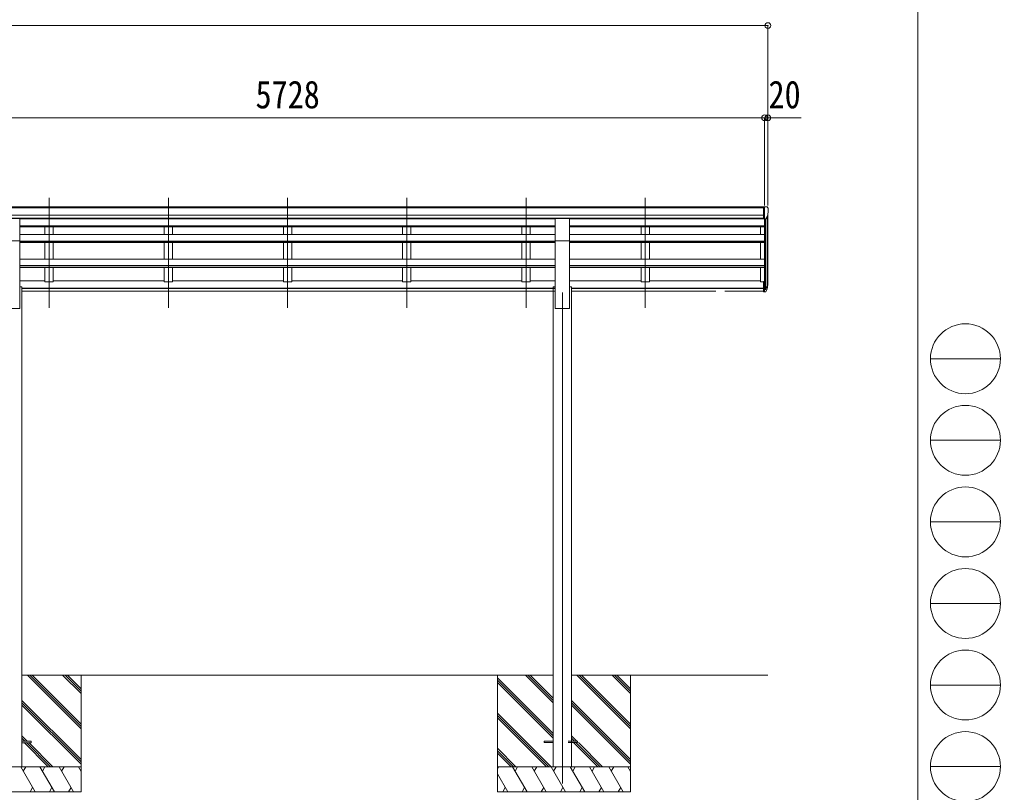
# Model space of a CAD drawing. Units: millimetres at full size. Extents: x -9783 to 9892, y -6828 to 6752.
# Drawn here: x 4003 to 9892, y -3868 to 774 of the extents above; entities that cross this region are included whole.
import ezdxf
from ezdxf.enums import TextEntityAlignment as Align

# ---------------------------------------------------------------- set-up
doc = ezdxf.new("R2010")
doc.units = ezdxf.units.MM
doc.header["$LTSCALE"] = 35
doc.header["$PDMODE"] = 32
doc.header["$PDSIZE"] = 35
for name, color, linetype, lineweight in [('0-0_0', 7, 'Continuous', 9), ('0-1_本体', 4, 'Continuous', 9), ('0-2_部品', 7, 'Continuous', 9), ('0-8_PARTS2', 2, 'Continuous', 9), ('0-A_寸法', 6, 'Continuous', 9), ('F-0_240', 7, 'Continuous', 9)]:
    doc.layers.add(name, color=color, linetype=linetype, lineweight=lineweight)
doc.styles.add('ＭＳ ゴシック', font='')
doc.styles.get('ＭＳ ゴシック').set_extended_font_data('MS Gothic')

msp = doc.modelspace()

# ---------------------------------------------------------------- linework, layer by layer
at = {"layer": '0-0_0'}
for p, q in [((7206.76, -3164.29), (4016.76, -3164.29)), ((4371.56, -3486.75), (4049.1, -3164.29)), ((4371.56, -3472.6), (4063.24, -3164.29)), ((4371.56, -3458.46), (4077.38, -3164.29)), ((4371.56, -3274.62), (4261.23, -3164.29)), ((4371.56, -3260.47), (4275.38, -3164.29)), ((4371.56, -3246.33), (4289.52, -3164.29)), ((4371.56, -3164.29), (4371.56, -3864.28)), ((6871.56, -3164.29), (6871.56, -3864.28)), ((7206.76, -3514.16), (6871.56, -3178.97)), ((7206.76, -3330.32), (7040.73, -3164.29)), ((7206.76, -3316.17), (7054.88, -3164.29)), ((7206.76, -3302.03), (7069.02, -3164.29)), ((8495.76, -3164.29), (7316.76, -3164.29)), ((7671.56, -3486.75), (7349.1, -3164.29)), ((7671.56, -3472.6), (7363.24, -3164.29)), ((7671.56, -3458.46), (7377.38, -3164.29)), ((7671.56, -3274.62), (7561.23, -3164.29)), ((7671.56, -3260.47), (7575.38, -3164.29)), ((7671.56, -3246.33), (7589.52, -3164.29)), ((7671.56, -3164.29), (7671.56, -3864.28)), ((7206.76, -3528.3), (6871.56, -3193.11)), ((7206.76, -3542.45), (6871.56, -3207.25)), ((4371.56, -3670.59), (4016.76, -3315.8)), ((4371.56, -3684.74), (4016.76, -3329.94)), ((4371.56, -3698.88), (4016.76, -3344.08)), ((7671.56, -3670.59), (7316.76, -3315.8)), ((7671.56, -3684.74), (7316.76, -3329.94)), ((7671.56, -3698.88), (7316.76, -3344.08)), ((7194.76, -3714.29), (6871.56, -3391.1)), ((7180.61, -3714.29), (6871.56, -3405.24)), ((7166.47, -3714.29), (6871.56, -3419.38)), ((4048.62, -3559.79), (4016.76, -3527.93)), ((7348.62, -3559.79), (7316.76, -3527.93)), ((4034.48, -3559.79), (4016.76, -3542.07)), ((4020.34, -3559.79), (4016.76, -3556.21)), ((4174.84, -3714.29), (4029.34, -3568.79)), ((4188.98, -3714.29), (4043.48, -3568.79)), ((4203.12, -3714.29), (4057.62, -3568.79)), ((7334.48, -3559.79), (7316.76, -3542.07)), ((7320.34, -3559.79), (7316.76, -3556.21)), ((7474.84, -3714.29), (7329.34, -3568.79)), ((7488.98, -3714.29), (7343.48, -3568.79)), ((7503.12, -3714.29), (7357.62, -3568.79)), ((6982.62, -3714.29), (6871.56, -3603.23)), ((6968.48, -3714.29), (6871.56, -3617.37)), ((6954.34, -3714.29), (6871.56, -3631.51)), ((3571.56, -3714.29), (4371.56, -3714.29)), ((4095.88, -3864.28), (4009.28, -3714.29)), ((4024.28, -3740.27), (4039.28, -3714.28)), ((4211.35, -3864.28), (4124.75, -3714.28)), ((4139.75, -3740.27), (4154.75, -3714.29)), ((4326.82, -3864.28), (4240.22, -3714.29)), ((4255.22, -3740.27), (4270.22, -3714.28)), ((4371.56, -3741.79), (4355.69, -3714.28)), ((6871.56, -3714.29), (7671.56, -3714.29)), ((6877.4, -3714.29), (6871.56, -3724.38)), ((6934, -3864.28), (6871.56, -3756.15)), ((7049.47, -3864.28), (6962.86, -3714.29)), ((6992.87, -3714.29), (6977.87, -3740.27)), ((7164.94, -3864.28), (7078.33, -3714.29)), ((7093.34, -3740.27), (7108.34, -3714.28)), ((7280.41, -3864.28), (7193.81, -3714.29)), ((7208.81, -3740.27), (7223.81, -3714.28)), ((7395.88, -3864.28), (7309.28, -3714.29)), ((7324.28, -3740.27), (7339.28, -3714.28)), ((7511.35, -3864.28), (7424.75, -3714.28)), ((7439.75, -3740.27), (7454.75, -3714.29)), ((7626.82, -3864.28), (7540.22, -3714.29)), ((7555.22, -3740.27), (7570.22, -3714.28)), ((7671.56, -3741.79), (7655.69, -3714.28)), ((4371.56, -3864.28), (3571.56, -3864.28)), ((4080.88, -3838.3), (4065.88, -3864.28)), ((4196.35, -3838.31), (4181.35, -3864.28)), ((4311.82, -3838.31), (4296.82, -3864.28)), ((7671.56, -3864.28), (6871.56, -3864.28)), ((6919, -3838.31), (6904, -3864.28)), ((7034.47, -3838.31), (7019.47, -3864.28)), ((7149.94, -3838.31), (7134.94, -3864.28)), ((7265.41, -3838.3), (7250.41, -3864.28)), ((7380.88, -3838.3), (7365.88, -3864.28)), ((7496.35, -3838.31), (7481.35, -3864.28)), ((7611.82, -3838.31), (7596.82, -3864.28))]:
    msp.add_line(p, q, dxfattribs=at)
at = {"layer": '0-1_本体'}
for p, q in [((8469.26, -351.31), (2764.26, -351.31)), ((8469.26, -400.18), (2754.26, -400.18)), ((8469.26, -356.66), (2764.26, -356.66)), ((8491.48, -406.86), (8491.48, -825.84)), ((8495.76, -801.57), (8495.76, -388.06)), ((8469.26, -417.85), (2754.26, -417.85)), ((7219.26, -420.23), (4004.26, -420.23)), ((7219.26, -423.18), (4004.26, -423.18)), ((7219.26, -465.14), (4004.26, -465.14)), ((7219.26, -466.83), (4004.26, -466.83)), ((7219.26, -470.62), (4004.26, -470.62)), ((4154.76, -420.23), (4154.76, -423.18)), ((4154.76, -470.62), (4154.76, -516.04)), ((4204.76, -420.23), (4204.76, -423.18)), ((4204.76, -470.62), (4204.76, -516.04)), ((4870.76, -420.23), (4870.76, -423.18)), ((4870.76, -470.62), (4870.76, -516.04)), ((4920.76, -420.23), (4920.76, -423.18)), ((4920.76, -470.62), (4920.76, -516.04)), ((5586.76, -420.23), (5586.76, -423.18)), ((5586.76, -470.62), (5586.76, -516.04)), ((5636.76, -420.23), (5636.76, -423.18)), ((5636.76, -470.62), (5636.76, -516.04)), ((6302.76, -420.23), (6302.76, -423.18)), ((6302.76, -470.62), (6302.76, -516.04)), ((6352.76, -420.23), (6352.76, -423.18)), ((6352.76, -470.62), (6352.76, -516.04)), ((7018.76, -420.23), (7018.76, -423.18)), ((7018.76, -470.62), (7018.76, -516.04)), ((7068.76, -420.23), (7068.76, -423.18)), ((7068.76, -470.62), (7068.76, -516.04)), ((7304.26, -420.23), (8469.26, -420.23)), ((8475.76, -423.18), (7304.26, -423.18)), ((8475.76, -465.14), (7304.26, -465.14)), ((8475.76, -466.83), (7304.26, -466.83)), ((8475.76, -470.62), (7304.26, -470.62)), ((7734.76, -420.23), (7734.76, -423.18)), ((7734.76, -470.62), (7734.76, -516.04)), ((7784.76, -420.23), (7784.76, -423.18)), ((7784.76, -470.62), (7784.76, -516.04)), ((8450.76, -516.04), (8450.76, -470.62)), ((8475.76, -421.69), (8475.76, -799.4)), ((8481.76, -422.21), (8481.76, -843.84)), ((7219.26, -516.04), (4004.26, -516.04)), ((8475.76, -516.04), (7304.26, -516.04)), ((4004.26, -960.84), (4004.26, -553.88)), ((7219.26, -556.63), (4004.26, -556.63)), ((7219.26, -558.31), (4004.26, -558.31)), ((7219.26, -565.18), (4004.26, -565.18)), ((4154.76, -565.18), (4154.76, -664.28)), ((4204.76, -565.18), (4204.76, -664.28)), ((4870.76, -565.18), (4870.76, -664.28)), ((4920.76, -565.18), (4920.76, -664.28)), ((5586.76, -565.18), (5586.76, -664.28)), ((5636.76, -565.18), (5636.76, -664.28)), ((6302.76, -565.18), (6302.76, -664.28)), ((6352.76, -565.18), (6352.76, -664.28)), ((7018.76, -565.18), (7018.76, -664.28)), ((7068.76, -565.18), (7068.76, -664.28)), ((7219.26, -960.84), (7219.26, -553.88)), ((7304.26, -960.84), (7304.26, -553.88)), ((8475.76, -556.63), (7304.26, -556.63)), ((8475.76, -558.31), (7304.26, -558.31)), ((8475.76, -565.18), (7304.26, -565.18)), ((7734.76, -565.18), (7734.76, -664.28)), ((7784.76, -565.18), (7784.76, -664.28)), ((8450.76, -664.28), (8450.76, -565.18)), ((7219.26, -664.28), (4004.26, -664.28)), ((7219.26, -703.42), (4004.26, -703.42)), ((7219.26, -705.09), (4004.26, -705.09)), ((8475.76, -664.28), (7304.26, -664.28)), ((8475.76, -703.42), (7304.26, -703.42)), ((8475.76, -705.09), (7304.26, -705.09)), ((7219.26, -714.73), (4004.26, -714.73)), ((4204.76, -714.73), (4204.76, -800.23)), ((4920.76, -714.73), (4920.76, -800.23)), ((5636.76, -714.73), (5636.76, -800.23)), ((6352.76, -714.73), (6352.76, -800.23)), ((7068.76, -714.73), (7068.76, -800.23)), ((8475.76, -714.73), (7304.26, -714.73)), ((7784.76, -714.73), (7784.76, -800.23)), ((8450.76, -800.23), (8450.76, -714.73)), ((4154.76, -795.02), (4004.26, -795.02)), ((4870.76, -795.02), (4204.76, -795.02)), ((5586.76, -795.02), (4920.76, -795.02)), ((6302.76, -795.02), (5636.76, -795.02)), ((7018.76, -795.02), (6352.76, -795.02)), ((7219.26, -795.02), (7068.76, -795.02)), ((7734.76, -795.02), (7304.26, -795.02)), ((8450.76, -795.02), (7784.76, -795.02)), ((8469.26, -800.23), (8450.76, -800.23)), ((4016.76, -830.84), (4004.26, -830.84)), ((4016.76, -830.84), (4016.76, -3710.84)), ((7219.26, -839.32), (4016.76, -839.32)), ((7219.26, -840.7), (4016.76, -840.7)), ((7219.26, -857.88), (4016.76, -857.88)), ((7206.76, -830.84), (7206.76, -3710.84)), ((7219.26, -830.84), (7206.76, -830.84)), ((7316.76, -830.84), (7304.26, -830.84)), ((7316.76, -830.84), (7316.76, -3710.84)), ((8469.26, -839.32), (7316.76, -839.32)), ((8469.26, -840.7), (7316.76, -840.7)), ((8183.76, -857.88), (7316.76, -857.88)), ((8469.26, -857.88), (8237.76, -857.88)), ((4004.26, -960.84), (3919.26, -960.84)), ((7304.26, -960.84), (7219.26, -960.84))]:
    msp.add_line(p, q, dxfattribs=at)
for points in [[(4154.76, -714.73), (4154.76, -800.23), (4204.76, -800.23)], [(4870.76, -714.73), (4870.76, -800.23), (4920.76, -800.23)], [(5586.76, -714.73), (5586.76, -800.23), (5636.76, -800.23)], [(6302.76, -714.73), (6302.76, -800.23), (6352.76, -800.23)], [(7018.76, -714.73), (7018.76, -800.23), (7068.76, -800.23)], [(7734.76, -714.73), (7734.76, -800.23), (7784.76, -800.23)]]:
    msp.add_lwpolyline(points, dxfattribs=at)
at = {"layer": '0-2_部品'}
for p, q in [((8469.26, -350.7), (8459.26, -350.78)), ((8459.26, -352.3), (8459.26, -350.78)), ((8469.26, -422.68), (8469.26, -350.7)), ((8487.76, -350.7), (8469.26, -350.7)), ((8475.76, -423.68), (8475.76, -350.7)), ((8487.76, -350.7), (8490.1, -350.84)), ((8490.85, -351.26), (8494.92, -357.07)), ((8483.39, -421.87), (8492.66, -405.8)), ((8497.76, -360.07), (8497.76, -360.7)), ((3919.26, -419.73), (4004.26, -419.73)), ((4004.26, -553.88), (4004.26, -419.73)), ((7219.26, -419.73), (7304.26, -419.73)), ((7219.26, -553.88), (7219.26, -419.73)), ((7304.26, -553.88), (7304.26, -419.73)), ((8469.26, -422.68), (8475.76, -422.68)), ((8475.76, -423.68), (8480.97, -423.36)), ((3919.26, -553.88), (4004.26, -553.88)), ((7219.26, -553.88), (7304.26, -553.88)), ((8469.26, -800), (8469.26, -861.06)), ((8469.26, -800), (8475.76, -800)), ((8475.76, -800), (8475.76, -861.88)), ((8469.26, -838.31), (8475.76, -838.31)), ((8469.26, -843.71), (8475.76, -843.71)), ((8469.26, -861.06), (8475.76, -861.06)), ((8475.76, -844.71), (8480.9, -844.71)), ((8475.76, -846.71), (8480.61, -846.71)), ((8475.76, -861.88), (8480.61, -861.88)), ((8482.2, -843.96), (8491.95, -825.55)), ((8493.37, -826.04), (8483.21, -845.21)), ((8490.79, -842.9), (8483.21, -860.38))]:
    msp.add_line(p, q, dxfattribs=at)
at = {"layer": '0-2_部品', "color": 4}
for p, q in [((4071.56, -3560.8), (4016.76, -3560.8)), ((7151.96, -3559.79), (7151.96, -3568.79)), ((7206.76, -3559.79), (7151.96, -3559.79)), ((7206.76, -3568.79), (7151.96, -3568.79)), ((7351.56, -3559.79), (7296.76, -3559.79))]:
    msp.add_line(p, q, dxfattribs=at)
for points in [[(4071.56, -3560.8), (4071.56, -3569.8), (4016.76, -3569.8)], [(7351.56, -3559.79), (7351.56, -3568.79), (7296.76, -3568.79)]]:
    msp.add_lwpolyline(points, dxfattribs=at)
at = {"layer": '0-2_部品'}
for centre, radius, start, end in [((8490.04, -351.84), 1, 35, 86.5), ((8295.76, -360.7), 202, 347.09739, 0), ((8494.76, -360.07), 3, 0, 87), ((8480.79, -420.37), 3, 273.5, 330), ((8362.55, -806.82), 133.22, 344.28698, 356.72013), ((8407.82, -799.59), 88.05, 342.78929, 2.77608), ((8407.1, -803.87), 89.07, 345.58812, 5.50424), ((8480.61, -843.71), 3, 270, 330), ((8480.61, -858.88), 3, 270, 330), ((8480.9, -843.21), 1.5, 270, 330)]:
    msp.add_arc(centre, radius, start, end, dxfattribs=at)
at = {"layer": '0-8_PARTS2'}
for p, q in [((4179.76, -958.08), (4179.76, -295.55)), ((4895.76, -958.08), (4895.76, -295.55)), ((5611.76, -958.08), (5611.76, -295.55)), ((6327.76, -958.08), (6327.76, -295.55)), ((7043.76, -958.08), (7043.76, -295.55)), ((7759.76, -958.08), (7759.76, -295.55)), ((7261.76, -864.29), (7261.76, -3814.29))]:
    msp.add_line(p, q, dxfattribs=at)
at = {"layer": '0-A_寸法'}
for p, q in [((-3000.24, 738.27), (8495.76, 738.27)), ((8495.76, 738.27), (8495.76, -342.19)), ((2747.76, 184.07), (8475.76, 184.07)), ((8475.76, 184.07), (8475.76, -342.19)), ((8475.76, 184.07), (8495.76, 184.07)), ((8495.76, 184.07), (8495.76, -342.19)), ((8495.76, 184.07), (8695.76, 184.07))]:
    msp.add_line(p, q, dxfattribs=at)
for p in [(8495.76, 738.27), (8475.76, 184.07), (8495.76, 184.07)]:
    msp.add_point(p, dxfattribs=at)
at = {"layer": 'F-0_240', "color": 5}
msp.add_line((9396.97, 6751.9), (9396.97, -6828.1), dxfattribs=at)
at = {"layer": 'F-0_240', "color": 4}
for p, q in [((9471.77, -1263.1), (9891.77, -1263.1)), ((9471.77, -1753.1), (9891.77, -1753.1)), ((9471.77, -2243.1), (9891.77, -2243.1)), ((9471.77, -2733.1), (9891.77, -2733.1)), ((9471.77, -3223.1), (9891.77, -3223.1)), ((9471.77, -3713.1), (9891.77, -3713.1))]:
    msp.add_line(p, q, dxfattribs=at)
for centre in [(9681.77, -1263.1), (9681.77, -1753.1), (9681.77, -2243.1), (9681.77, -2733.1), (9681.77, -3223.1), (9681.77, -3713.1)]:
    msp.add_circle(centre, 210, dxfattribs=at)

# ---------------------------------------------------------------- texts
at = {"layer": '0-A_寸法', "color": 7, "style": 'ＭＳ ゴシック', "width": 0.85}
for s, p in [('5728', (5419.26, 191.07)), ('20', (8499.51, 191.07))]:
    msp.add_text(s, height=166.8, dxfattribs=at).set_placement(p, align=Align.BOTTOM_LEFT)

doc.saveas('drawing.dxf')
